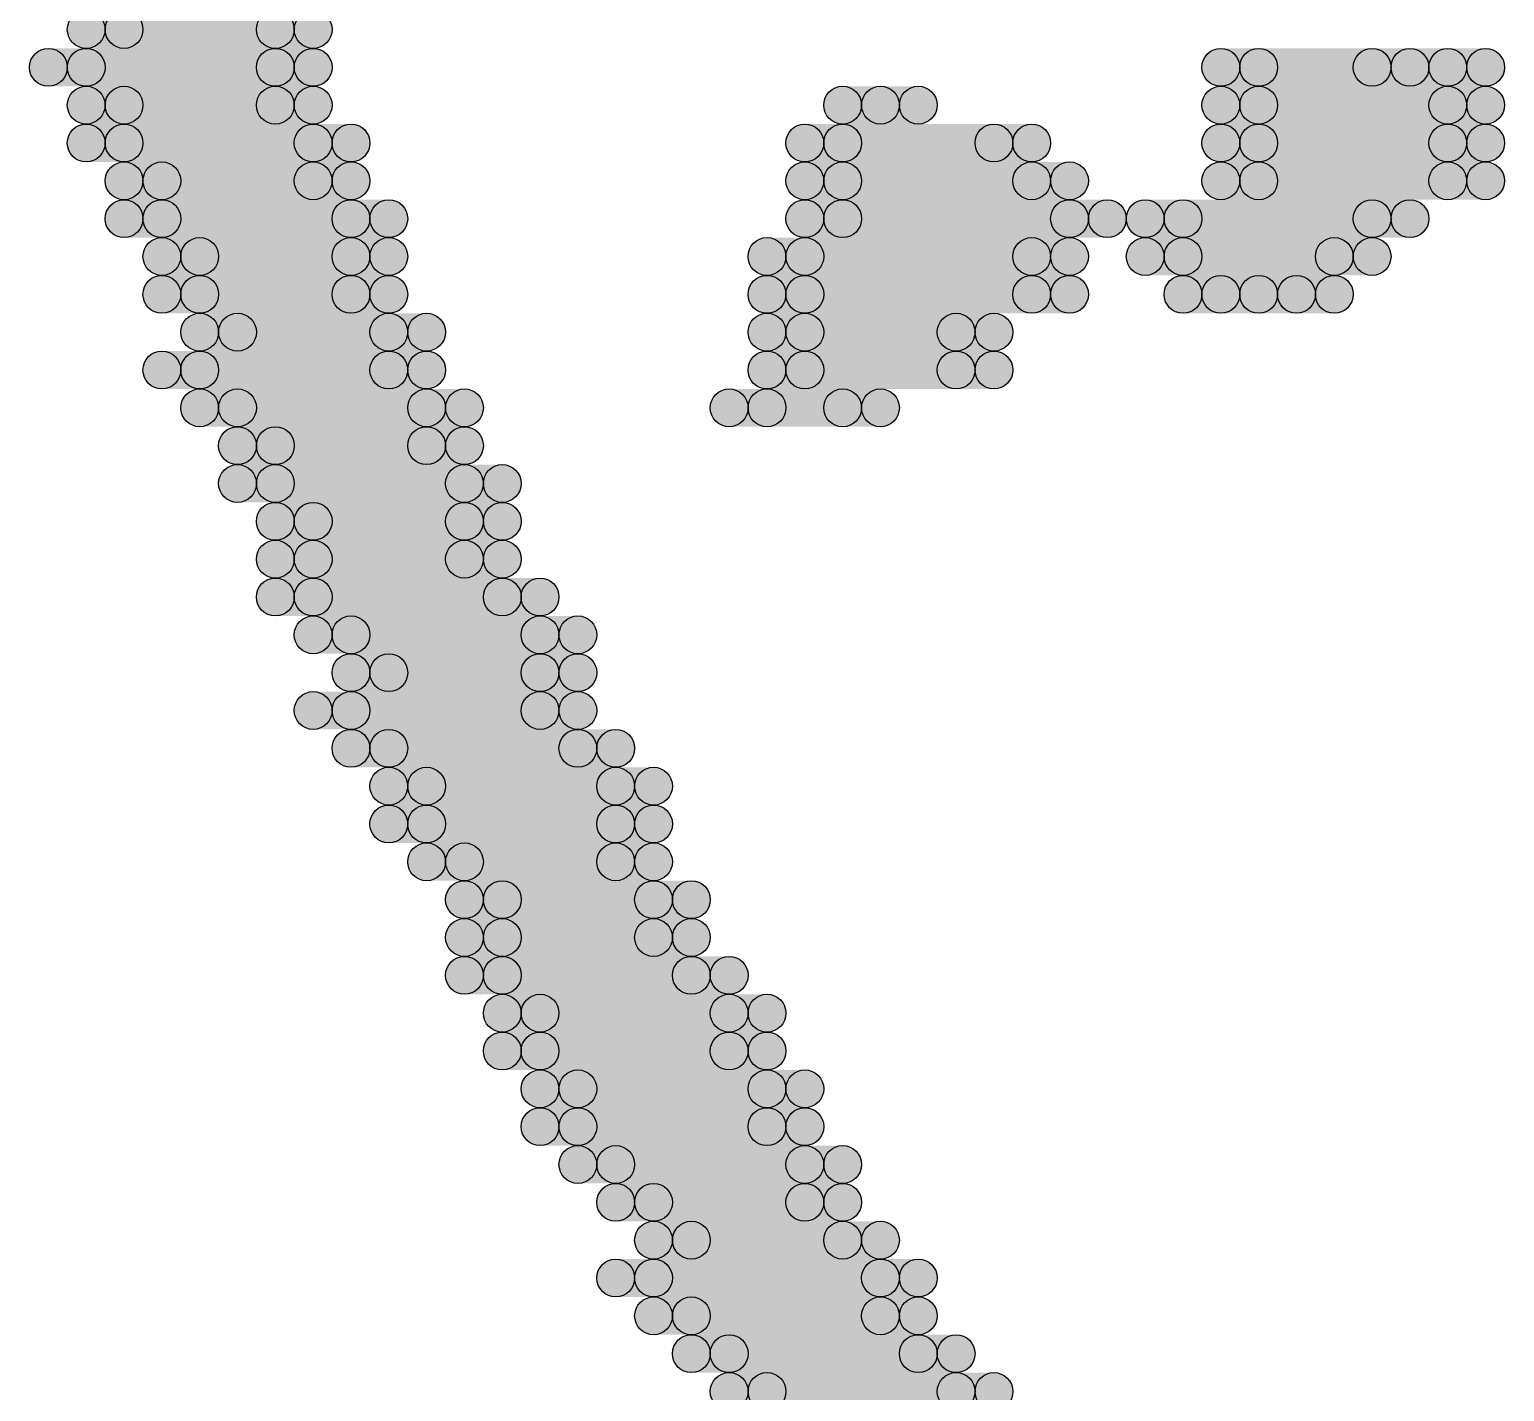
# Model space of a CAD drawing. Header units: millimetres. Extents: x 0 to 137, y 0 to 37.
# Drawn here: x 125.666 to 126.657, y 3.073 to 3.988 of the extents above; entities that cross this region are included whole.
import ezdxf

# ---------------------------------------------------------------- set-up
doc = ezdxf.new("R2010")
doc.units = ezdxf.units.MM
doc.layers.add('TopLayer', color=1, linetype='Continuous')
doc.layers.add('TopSolder', color=216, linetype='Continuous')

msp = doc.modelspace()

# ---------------------------------------------------------------- hatches: boundary and pattern name
at = {"layer": 'TopLayer'}
h = msp.add_hatch(color=1, dxfattribs=at)
edge = h.paths.add_edge_path()
edge.add_arc((125.73, 3.9878), 0.0127, 0, 360)
for points in [[(125.73, 3.9751), (125.73, 4.0005), (125.857, 4.0005), (125.857, 3.9751)], [(125.7046, 3.9497), (125.7046, 3.9751), (125.857, 3.9751), (125.857, 3.9497)], [(126.492, 3.9497), (126.492, 3.9751), (126.5936, 3.9751), (126.5936, 3.9497)], [(126.619, 3.9497), (126.619, 3.9751), (126.6444, 3.9751), (126.6444, 3.9497)], [(125.73, 3.9243), (125.73, 3.9497), (125.857, 3.9497), (125.857, 3.9243)], [(126.238, 3.9243), (126.238, 3.9497), (126.2634, 3.9497), (126.2634, 3.9243)], [(126.492, 3.9243), (126.492, 3.9497), (126.6444, 3.9497), (126.6444, 3.9243)], [(125.73, 3.8989), (125.73, 3.9243), (125.8824, 3.9243), (125.8824, 3.8989)], [(126.2126, 3.8989), (126.2126, 3.9243), (126.3396, 3.9243), (126.3396, 3.8989)], [(126.492, 3.8989), (126.492, 3.9243), (126.6444, 3.9243), (126.6444, 3.8989)], [(125.7554, 3.8735), (125.7554, 3.8989), (125.8824, 3.8989), (125.8824, 3.8735)], [(126.2126, 3.8735), (126.2126, 3.8989), (126.365, 3.8989), (126.365, 3.8735)], [(126.492, 3.8735), (126.492, 3.8989), (126.6444, 3.8989), (126.6444, 3.8735)], [(125.7554, 3.8481), (125.7554, 3.8735), (125.9078, 3.8735), (125.9078, 3.8481)], [(126.2126, 3.8481), (126.2126, 3.8735), (126.3904, 3.8735), (126.3904, 3.8481)], [(126.4412, 3.8481), (126.4412, 3.8735), (126.5936, 3.8735), (126.5936, 3.8481)], [(125.7808, 3.8227), (125.7808, 3.8481), (125.9078, 3.8481), (125.9078, 3.8227)], [(126.1872, 3.8227), (126.1872, 3.8481), (126.365, 3.8481), (126.365, 3.8227)], [(126.4412, 3.8227), (126.4412, 3.8481), (126.5682, 3.8481), (126.5682, 3.8227)], [(125.7808, 3.7973), (125.7808, 3.8227), (125.9078, 3.8227), (125.9078, 3.7973)], [(126.1872, 3.7973), (126.1872, 3.8227), (126.365, 3.8227), (126.365, 3.7973)], [(126.4666, 3.7973), (126.4666, 3.8227), (126.492, 3.8227), (126.492, 3.7973)], [(126.5174, 3.7973), (126.5174, 3.8227), (126.5428, 3.8227), (126.5428, 3.7973)], [(125.8062, 3.7719), (125.8062, 3.7973), (125.9332, 3.7973), (125.9332, 3.7719)], [(126.1872, 3.7719), (126.1872, 3.7973), (126.3142, 3.7973), (126.3142, 3.7719)], [(125.7808, 3.7465), (125.7808, 3.7719), (125.9332, 3.7719), (125.9332, 3.7465)], [(126.1872, 3.7465), (126.1872, 3.7719), (126.3142, 3.7719), (126.3142, 3.7465)], [(125.8062, 3.7211), (125.8062, 3.7465), (125.9586, 3.7465), (125.9586, 3.7211)], [(126.1618, 3.7211), (126.1618, 3.7465), (126.238, 3.7465), (126.238, 3.7211)], [(125.8316, 3.6957), (125.8316, 3.7211), (125.9586, 3.7211), (125.9586, 3.6957)], [(125.8316, 3.6703), (125.8316, 3.6957), (125.984, 3.6957), (125.984, 3.6703)], [(125.857, 3.6449), (125.857, 3.6703), (125.984, 3.6703), (125.984, 3.6449)], [(125.857, 3.6195), (125.857, 3.6449), (125.984, 3.6449), (125.984, 3.6195)], [(125.857, 3.5941), (125.857, 3.6195), (126.0094, 3.6195), (126.0094, 3.5941)], [(125.8824, 3.5687), (125.8824, 3.5941), (126.0348, 3.5941), (126.0348, 3.5687)], [(125.9078, 3.5433), (125.9078, 3.5687), (126.0348, 3.5687), (126.0348, 3.5433)], [(125.8824, 3.5179), (125.8824, 3.5433), (126.0348, 3.5433), (126.0348, 3.5179)], [(125.9078, 3.4925), (125.9078, 3.5179), (126.0602, 3.5179), (126.0602, 3.4925)], [(125.9332, 3.4671), (125.9332, 3.4925), (126.0856, 3.4925), (126.0856, 3.4671)], [(125.9332, 3.4417), (125.9332, 3.4671), (126.0856, 3.4671), (126.0856, 3.4417)], [(125.9586, 3.4163), (125.9586, 3.4417), (126.0856, 3.4417), (126.0856, 3.4163)], [(125.984, 3.3909), (125.984, 3.4163), (126.111, 3.4163), (126.111, 3.3909)], [(125.984, 3.3655), (125.984, 3.3909), (126.111, 3.3909), (126.111, 3.3655)], [(125.984, 3.3401), (125.984, 3.3655), (126.1364, 3.3655), (126.1364, 3.3401)], [(126.0094, 3.3147), (126.0094, 3.3401), (126.1618, 3.3401), (126.1618, 3.3147)], [(126.0094, 3.2893), (126.0094, 3.3147), (126.1618, 3.3147), (126.1618, 3.2893)], [(126.0348, 3.2639), (126.0348, 3.2893), (126.1872, 3.2893), (126.1872, 3.2639)], [(126.0348, 3.2385), (126.0348, 3.2639), (126.1872, 3.2639), (126.1872, 3.2385)], [(126.0602, 3.2131), (126.0602, 3.2385), (126.2126, 3.2385), (126.2126, 3.2131)], [(126.0856, 3.1877), (126.0856, 3.2131), (126.2126, 3.2131), (126.2126, 3.1877)], [(126.111, 3.1623), (126.111, 3.1877), (126.238, 3.1877), (126.238, 3.1623)], [(126.0856, 3.1369), (126.0856, 3.1623), (126.2634, 3.1623), (126.2634, 3.1369)], [(126.111, 3.1115), (126.111, 3.1369), (126.2634, 3.1369), (126.2634, 3.1115)], [(126.1364, 3.0861), (126.1364, 3.1115), (126.2888, 3.1115), (126.2888, 3.0861)], [(126.1618, 3.0607), (126.1618, 3.0861), (126.3142, 3.0861), (126.3142, 3.0607)]]:
    msp.add_hatch(color=1, dxfattribs=at).paths.add_polyline_path(points)
h = msp.add_hatch(color=1, dxfattribs=at)
edge = h.paths.add_edge_path()
edge.add_arc((125.857, 3.9878), 0.0127, 0, 360)
h = msp.add_hatch(color=1, dxfattribs=at)
edge = h.paths.add_edge_path()
edge.add_arc((125.7046, 3.9624), 0.0127, 0, 360)
h = msp.add_hatch(color=1, dxfattribs=at)
edge = h.paths.add_edge_path()
edge.add_arc((125.857, 3.9624), 0.0127, 0, 360)
h = msp.add_hatch(color=1, dxfattribs=at)
edge = h.paths.add_edge_path()
edge.add_arc((126.492, 3.9624), 0.0127, 0, 360)
h = msp.add_hatch(color=1, dxfattribs=at)
edge = h.paths.add_edge_path()
edge.add_arc((126.5936, 3.9624), 0.0127, 0, 360)
h = msp.add_hatch(color=1, dxfattribs=at)
edge = h.paths.add_edge_path()
edge.add_arc((126.619, 3.9624), 0.0127, 0, 360)
h = msp.add_hatch(color=1, dxfattribs=at)
edge = h.paths.add_edge_path()
edge.add_arc((126.6444, 3.9624), 0.0127, 0, 360)
h = msp.add_hatch(color=1, dxfattribs=at)
edge = h.paths.add_edge_path()
edge.add_arc((125.73, 3.937), 0.0127, 0, 360)
h = msp.add_hatch(color=1, dxfattribs=at)
edge = h.paths.add_edge_path()
edge.add_arc((125.857, 3.937), 0.0127, 0, 360)
h = msp.add_hatch(color=1, dxfattribs=at)
edge = h.paths.add_edge_path()
edge.add_arc((126.238, 3.937), 0.0127, 0, 360)
h = msp.add_hatch(color=1, dxfattribs=at)
edge = h.paths.add_edge_path()
edge.add_arc((126.2634, 3.937), 0.0127, 0, 360)
h = msp.add_hatch(color=1, dxfattribs=at)
edge = h.paths.add_edge_path()
edge.add_arc((126.492, 3.937), 0.0127, 0, 360)
h = msp.add_hatch(color=1, dxfattribs=at)
edge = h.paths.add_edge_path()
edge.add_arc((126.6444, 3.937), 0.0127, 0, 360)
h = msp.add_hatch(color=1, dxfattribs=at)
edge = h.paths.add_edge_path()
edge.add_arc((125.73, 3.9116), 0.0127, 0, 360)
h = msp.add_hatch(color=1, dxfattribs=at)
edge = h.paths.add_edge_path()
edge.add_arc((125.8824, 3.9116), 0.0127, 0, 360)
h = msp.add_hatch(color=1, dxfattribs=at)
edge = h.paths.add_edge_path()
edge.add_arc((126.2126, 3.9116), 0.0127, 0, 360)
h = msp.add_hatch(color=1, dxfattribs=at)
edge = h.paths.add_edge_path()
edge.add_arc((126.3396, 3.9116), 0.0127, 0, 360)
h = msp.add_hatch(color=1, dxfattribs=at)
edge = h.paths.add_edge_path()
edge.add_arc((126.492, 3.9116), 0.0127, 0, 360)
h = msp.add_hatch(color=1, dxfattribs=at)
edge = h.paths.add_edge_path()
edge.add_arc((126.6444, 3.9116), 0.0127, 0, 360)
h = msp.add_hatch(color=1, dxfattribs=at)
edge = h.paths.add_edge_path()
edge.add_arc((125.7554, 3.8862), 0.0127, 0, 360)
h = msp.add_hatch(color=1, dxfattribs=at)
edge = h.paths.add_edge_path()
edge.add_arc((125.8824, 3.8862), 0.0127, 0, 360)
h = msp.add_hatch(color=1, dxfattribs=at)
edge = h.paths.add_edge_path()
edge.add_arc((126.2126, 3.8862), 0.0127, 0, 360)
h = msp.add_hatch(color=1, dxfattribs=at)
edge = h.paths.add_edge_path()
edge.add_arc((126.365, 3.8862), 0.0127, 0, 360)
h = msp.add_hatch(color=1, dxfattribs=at)
edge = h.paths.add_edge_path()
edge.add_arc((126.492, 3.8862), 0.0127, 0, 360)
h = msp.add_hatch(color=1, dxfattribs=at)
edge = h.paths.add_edge_path()
edge.add_arc((126.6444, 3.8862), 0.0127, 0, 360)
h = msp.add_hatch(color=1, dxfattribs=at)
edge = h.paths.add_edge_path()
edge.add_arc((125.7554, 3.8608), 0.0127, 0, 360)
h = msp.add_hatch(color=1, dxfattribs=at)
edge = h.paths.add_edge_path()
edge.add_arc((125.9078, 3.8608), 0.0127, 0, 360)
h = msp.add_hatch(color=1, dxfattribs=at)
edge = h.paths.add_edge_path()
edge.add_arc((126.2126, 3.8608), 0.0127, 0, 360)
h = msp.add_hatch(color=1, dxfattribs=at)
edge = h.paths.add_edge_path()
edge.add_arc((126.3904, 3.8608), 0.0127, 0, 360)
h = msp.add_hatch(color=1, dxfattribs=at)
edge = h.paths.add_edge_path()
edge.add_arc((126.4412, 3.8608), 0.0127, 0, 360)
h = msp.add_hatch(color=1, dxfattribs=at)
edge = h.paths.add_edge_path()
edge.add_arc((126.5936, 3.8608), 0.0127, 0, 360)
h = msp.add_hatch(color=1, dxfattribs=at)
edge = h.paths.add_edge_path()
edge.add_arc((125.7808, 3.8354), 0.0127, 0, 360)
h = msp.add_hatch(color=1, dxfattribs=at)
edge = h.paths.add_edge_path()
edge.add_arc((125.9078, 3.8354), 0.0127, 0, 360)
h = msp.add_hatch(color=1, dxfattribs=at)
edge = h.paths.add_edge_path()
edge.add_arc((126.1872, 3.8354), 0.0127, 0, 360)
h = msp.add_hatch(color=1, dxfattribs=at)
edge = h.paths.add_edge_path()
edge.add_arc((126.365, 3.8354), 0.0127, 0, 360)
h = msp.add_hatch(color=1, dxfattribs=at)
edge = h.paths.add_edge_path()
edge.add_arc((126.4412, 3.8354), 0.0127, 0, 360)
h = msp.add_hatch(color=1, dxfattribs=at)
edge = h.paths.add_edge_path()
edge.add_arc((126.5682, 3.8354), 0.0127, 0, 360)
h = msp.add_hatch(color=1, dxfattribs=at)
edge = h.paths.add_edge_path()
edge.add_arc((125.7808, 3.81), 0.0127, 0, 360)
h = msp.add_hatch(color=1, dxfattribs=at)
edge = h.paths.add_edge_path()
edge.add_arc((125.9078, 3.81), 0.0127, 0, 360)
h = msp.add_hatch(color=1, dxfattribs=at)
edge = h.paths.add_edge_path()
edge.add_arc((126.1872, 3.81), 0.0127, 0, 360)
h = msp.add_hatch(color=1, dxfattribs=at)
edge = h.paths.add_edge_path()
edge.add_arc((126.365, 3.81), 0.0127, 0, 360)
h = msp.add_hatch(color=1, dxfattribs=at)
edge = h.paths.add_edge_path()
edge.add_arc((126.4666, 3.81), 0.0127, 0, 360)
h = msp.add_hatch(color=1, dxfattribs=at)
edge = h.paths.add_edge_path()
edge.add_arc((126.492, 3.81), 0.0127, 0, 360)
h = msp.add_hatch(color=1, dxfattribs=at)
edge = h.paths.add_edge_path()
edge.add_arc((126.5174, 3.81), 0.0127, 0, 360)
h = msp.add_hatch(color=1, dxfattribs=at)
edge = h.paths.add_edge_path()
edge.add_arc((126.5428, 3.81), 0.0127, 0, 360)
h = msp.add_hatch(color=1, dxfattribs=at)
edge = h.paths.add_edge_path()
edge.add_arc((125.8062, 3.7846), 0.0127, 0, 360)
h = msp.add_hatch(color=1, dxfattribs=at)
edge = h.paths.add_edge_path()
edge.add_arc((125.9332, 3.7846), 0.0127, 0, 360)
h = msp.add_hatch(color=1, dxfattribs=at)
edge = h.paths.add_edge_path()
edge.add_arc((126.1872, 3.7846), 0.0127, 0, 360)
h = msp.add_hatch(color=1, dxfattribs=at)
edge = h.paths.add_edge_path()
edge.add_arc((126.3142, 3.7846), 0.0127, 0, 360)
h = msp.add_hatch(color=1, dxfattribs=at)
edge = h.paths.add_edge_path()
edge.add_arc((125.7808, 3.7592), 0.0127, 0, 360)
h = msp.add_hatch(color=1, dxfattribs=at)
edge = h.paths.add_edge_path()
edge.add_arc((125.9332, 3.7592), 0.0127, 0, 360)
h = msp.add_hatch(color=1, dxfattribs=at)
edge = h.paths.add_edge_path()
edge.add_arc((126.1872, 3.7592), 0.0127, 0, 360)
h = msp.add_hatch(color=1, dxfattribs=at)
edge = h.paths.add_edge_path()
edge.add_arc((126.3142, 3.7592), 0.0127, 0, 360)
h = msp.add_hatch(color=1, dxfattribs=at)
edge = h.paths.add_edge_path()
edge.add_arc((125.8062, 3.7338), 0.0127, 0, 360)
h = msp.add_hatch(color=1, dxfattribs=at)
edge = h.paths.add_edge_path()
edge.add_arc((125.9586, 3.7338), 0.0127, 0, 360)
h = msp.add_hatch(color=1, dxfattribs=at)
edge = h.paths.add_edge_path()
edge.add_arc((126.1618, 3.7338), 0.0127, 0, 360)
h = msp.add_hatch(color=1, dxfattribs=at)
edge = h.paths.add_edge_path()
edge.add_arc((126.238, 3.7338), 0.0127, 0, 360)
h = msp.add_hatch(color=1, dxfattribs=at)
edge = h.paths.add_edge_path()
edge.add_arc((125.8316, 3.7084), 0.0127, 0, 360)
h = msp.add_hatch(color=1, dxfattribs=at)
edge = h.paths.add_edge_path()
edge.add_arc((125.9586, 3.7084), 0.0127, 0, 360)
h = msp.add_hatch(color=1, dxfattribs=at)
edge = h.paths.add_edge_path()
edge.add_arc((125.8316, 3.683), 0.0127, 0, 360)
h = msp.add_hatch(color=1, dxfattribs=at)
edge = h.paths.add_edge_path()
edge.add_arc((125.984, 3.683), 0.0127, 0, 360)
h = msp.add_hatch(color=1, dxfattribs=at)
edge = h.paths.add_edge_path()
edge.add_arc((125.857, 3.6576), 0.0127, 0, 360)
h = msp.add_hatch(color=1, dxfattribs=at)
edge = h.paths.add_edge_path()
edge.add_arc((125.984, 3.6576), 0.0127, 0, 360)
h = msp.add_hatch(color=1, dxfattribs=at)
edge = h.paths.add_edge_path()
edge.add_arc((125.857, 3.6322), 0.0127, 0, 360)
h = msp.add_hatch(color=1, dxfattribs=at)
edge = h.paths.add_edge_path()
edge.add_arc((125.984, 3.6322), 0.0127, 0, 360)
h = msp.add_hatch(color=1, dxfattribs=at)
edge = h.paths.add_edge_path()
edge.add_arc((125.857, 3.6068), 0.0127, 0, 360)
h = msp.add_hatch(color=1, dxfattribs=at)
edge = h.paths.add_edge_path()
edge.add_arc((126.0094, 3.6068), 0.0127, 0, 360)
h = msp.add_hatch(color=1, dxfattribs=at)
edge = h.paths.add_edge_path()
edge.add_arc((125.8824, 3.5814), 0.0127, 0, 360)
h = msp.add_hatch(color=1, dxfattribs=at)
edge = h.paths.add_edge_path()
edge.add_arc((126.0348, 3.5814), 0.0127, 0, 360)
h = msp.add_hatch(color=1, dxfattribs=at)
edge = h.paths.add_edge_path()
edge.add_arc((125.9078, 3.556), 0.0127, 0, 360)
h = msp.add_hatch(color=1, dxfattribs=at)
edge = h.paths.add_edge_path()
edge.add_arc((126.0348, 3.556), 0.0127, 0, 360)
h = msp.add_hatch(color=1, dxfattribs=at)
edge = h.paths.add_edge_path()
edge.add_arc((125.8824, 3.5306), 0.0127, 0, 360)
h = msp.add_hatch(color=1, dxfattribs=at)
edge = h.paths.add_edge_path()
edge.add_arc((126.0348, 3.5306), 0.0127, 0, 360)
h = msp.add_hatch(color=1, dxfattribs=at)
edge = h.paths.add_edge_path()
edge.add_arc((125.9078, 3.5052), 0.0127, 0, 360)
h = msp.add_hatch(color=1, dxfattribs=at)
edge = h.paths.add_edge_path()
edge.add_arc((126.0602, 3.5052), 0.0127, 0, 360)
h = msp.add_hatch(color=1, dxfattribs=at)
edge = h.paths.add_edge_path()
edge.add_arc((125.9332, 3.4798), 0.0127, 0, 360)
h = msp.add_hatch(color=1, dxfattribs=at)
edge = h.paths.add_edge_path()
edge.add_arc((126.0856, 3.4798), 0.0127, 0, 360)
h = msp.add_hatch(color=1, dxfattribs=at)
edge = h.paths.add_edge_path()
edge.add_arc((125.9332, 3.4544), 0.0127, 0, 360)
h = msp.add_hatch(color=1, dxfattribs=at)
edge = h.paths.add_edge_path()
edge.add_arc((126.0856, 3.4544), 0.0127, 0, 360)
h = msp.add_hatch(color=1, dxfattribs=at)
edge = h.paths.add_edge_path()
edge.add_arc((125.9586, 3.429), 0.0127, 0, 360)
h = msp.add_hatch(color=1, dxfattribs=at)
edge = h.paths.add_edge_path()
edge.add_arc((126.0856, 3.429), 0.0127, 0, 360)
h = msp.add_hatch(color=1, dxfattribs=at)
edge = h.paths.add_edge_path()
edge.add_arc((125.984, 3.4036), 0.0127, 0, 360)
h = msp.add_hatch(color=1, dxfattribs=at)
edge = h.paths.add_edge_path()
edge.add_arc((126.111, 3.4036), 0.0127, 0, 360)
h = msp.add_hatch(color=1, dxfattribs=at)
edge = h.paths.add_edge_path()
edge.add_arc((125.984, 3.3782), 0.0127, 0, 360)
h = msp.add_hatch(color=1, dxfattribs=at)
edge = h.paths.add_edge_path()
edge.add_arc((126.111, 3.3782), 0.0127, 0, 360)
h = msp.add_hatch(color=1, dxfattribs=at)
edge = h.paths.add_edge_path()
edge.add_arc((125.984, 3.3528), 0.0127, 0, 360)
h = msp.add_hatch(color=1, dxfattribs=at)
edge = h.paths.add_edge_path()
edge.add_arc((126.1364, 3.3528), 0.0127, 0, 360)
h = msp.add_hatch(color=1, dxfattribs=at)
edge = h.paths.add_edge_path()
edge.add_arc((126.0094, 3.3274), 0.0127, 0, 360)
h = msp.add_hatch(color=1, dxfattribs=at)
edge = h.paths.add_edge_path()
edge.add_arc((126.1618, 3.3274), 0.0127, 0, 360)
h = msp.add_hatch(color=1, dxfattribs=at)
edge = h.paths.add_edge_path()
edge.add_arc((126.0094, 3.302), 0.0127, 0, 360)
h = msp.add_hatch(color=1, dxfattribs=at)
edge = h.paths.add_edge_path()
edge.add_arc((126.1618, 3.302), 0.0127, 0, 360)
h = msp.add_hatch(color=1, dxfattribs=at)
edge = h.paths.add_edge_path()
edge.add_arc((126.0348, 3.2766), 0.0127, 0, 360)
h = msp.add_hatch(color=1, dxfattribs=at)
edge = h.paths.add_edge_path()
edge.add_arc((126.1872, 3.2766), 0.0127, 0, 360)
h = msp.add_hatch(color=1, dxfattribs=at)
edge = h.paths.add_edge_path()
edge.add_arc((126.0348, 3.2512), 0.0127, 0, 360)
h = msp.add_hatch(color=1, dxfattribs=at)
edge = h.paths.add_edge_path()
edge.add_arc((126.1872, 3.2512), 0.0127, 0, 360)
h = msp.add_hatch(color=1, dxfattribs=at)
edge = h.paths.add_edge_path()
edge.add_arc((126.0602, 3.2258), 0.0127, 0, 360)
h = msp.add_hatch(color=1, dxfattribs=at)
edge = h.paths.add_edge_path()
edge.add_arc((126.2126, 3.2258), 0.0127, 0, 360)
h = msp.add_hatch(color=1, dxfattribs=at)
edge = h.paths.add_edge_path()
edge.add_arc((126.0856, 3.2004), 0.0127, 0, 360)
h = msp.add_hatch(color=1, dxfattribs=at)
edge = h.paths.add_edge_path()
edge.add_arc((126.2126, 3.2004), 0.0127, 0, 360)
h = msp.add_hatch(color=1, dxfattribs=at)
edge = h.paths.add_edge_path()
edge.add_arc((126.111, 3.175), 0.0127, 0, 360)
h = msp.add_hatch(color=1, dxfattribs=at)
edge = h.paths.add_edge_path()
edge.add_arc((126.238, 3.175), 0.0127, 0, 360)
h = msp.add_hatch(color=1, dxfattribs=at)
edge = h.paths.add_edge_path()
edge.add_arc((126.0856, 3.1496), 0.0127, 0, 360)
h = msp.add_hatch(color=1, dxfattribs=at)
edge = h.paths.add_edge_path()
edge.add_arc((126.2634, 3.1496), 0.0127, 0, 360)
h = msp.add_hatch(color=1, dxfattribs=at)
edge = h.paths.add_edge_path()
edge.add_arc((126.111, 3.1242), 0.0127, 0, 360)
h = msp.add_hatch(color=1, dxfattribs=at)
edge = h.paths.add_edge_path()
edge.add_arc((126.2634, 3.1242), 0.0127, 0, 360)
h = msp.add_hatch(color=1, dxfattribs=at)
edge = h.paths.add_edge_path()
edge.add_arc((126.1364, 3.0988), 0.0127, 0, 360)
h = msp.add_hatch(color=1, dxfattribs=at)
edge = h.paths.add_edge_path()
edge.add_arc((126.2888, 3.0988), 0.0127, 0, 360)
h = msp.add_hatch(color=1, dxfattribs=at)
edge = h.paths.add_edge_path()
edge.add_arc((126.1618, 3.0734), 0.0127, 0, 360)
h = msp.add_hatch(color=1, dxfattribs=at)
edge = h.paths.add_edge_path()
edge.add_arc((126.3142, 3.0734), 0.0127, 0, 360)
at = {"layer": 'TopSolder'}
h = msp.add_hatch(color=216, dxfattribs=at)
edge = h.paths.add_edge_path()
edge.add_arc((125.7046, 3.9878), 0.0127, 0, 360)
for points in [[(125.7046, 3.9751), (125.7046, 4.0005), (125.8316, 4.0005), (125.8316, 3.9751)], [(125.6792, 3.9497), (125.6792, 3.9751), (125.8316, 3.9751), (125.8316, 3.9497)], [(126.4666, 3.9497), (126.4666, 3.9751), (126.5682, 3.9751), (126.5682, 3.9497)], [(126.5936, 3.9497), (126.5936, 3.9751), (126.619, 3.9751), (126.619, 3.9497)], [(125.7046, 3.9243), (125.7046, 3.9497), (125.8316, 3.9497), (125.8316, 3.9243)], [(126.2126, 3.9243), (126.2126, 3.9497), (126.238, 3.9497), (126.238, 3.9243)], [(126.4666, 3.9243), (126.4666, 3.9497), (126.619, 3.9497), (126.619, 3.9243)], [(125.7046, 3.8989), (125.7046, 3.9243), (125.857, 3.9243), (125.857, 3.8989)], [(126.1872, 3.8989), (126.1872, 3.9243), (126.3142, 3.9243), (126.3142, 3.8989)], [(126.4666, 3.8989), (126.4666, 3.9243), (126.619, 3.9243), (126.619, 3.8989)], [(125.73, 3.8735), (125.73, 3.8989), (125.857, 3.8989), (125.857, 3.8735)], [(126.1872, 3.8735), (126.1872, 3.8989), (126.3396, 3.8989), (126.3396, 3.8735)], [(126.4666, 3.8735), (126.4666, 3.8989), (126.619, 3.8989), (126.619, 3.8735)], [(125.73, 3.8481), (125.73, 3.8735), (125.8824, 3.8735), (125.8824, 3.8481)], [(126.1872, 3.8481), (126.1872, 3.8735), (126.365, 3.8735), (126.365, 3.8481)], [(126.4158, 3.8481), (126.4158, 3.8735), (126.5682, 3.8735), (126.5682, 3.8481)], [(125.7554, 3.8227), (125.7554, 3.8481), (125.8824, 3.8481), (125.8824, 3.8227)], [(126.1618, 3.8227), (126.1618, 3.8481), (126.3396, 3.8481), (126.3396, 3.8227)], [(126.4158, 3.8227), (126.4158, 3.8481), (126.5428, 3.8481), (126.5428, 3.8227)], [(125.7554, 3.7973), (125.7554, 3.8227), (125.8824, 3.8227), (125.8824, 3.7973)], [(126.1618, 3.7973), (126.1618, 3.8227), (126.3396, 3.8227), (126.3396, 3.7973)], [(126.4412, 3.7973), (126.4412, 3.8227), (126.4666, 3.8227), (126.4666, 3.7973)], [(126.492, 3.7973), (126.492, 3.8227), (126.5174, 3.8227), (126.5174, 3.7973)], [(125.7808, 3.7719), (125.7808, 3.7973), (125.9078, 3.7973), (125.9078, 3.7719)], [(126.1618, 3.7719), (126.1618, 3.7973), (126.2888, 3.7973), (126.2888, 3.7719)], [(125.7554, 3.7465), (125.7554, 3.7719), (125.9078, 3.7719), (125.9078, 3.7465)], [(126.1618, 3.7465), (126.1618, 3.7719), (126.2888, 3.7719), (126.2888, 3.7465)], [(125.7808, 3.7211), (125.7808, 3.7465), (125.9332, 3.7465), (125.9332, 3.7211)], [(126.1364, 3.7211), (126.1364, 3.7465), (126.2126, 3.7465), (126.2126, 3.7211)], [(125.8062, 3.6957), (125.8062, 3.7211), (125.9332, 3.7211), (125.9332, 3.6957)], [(125.8062, 3.6703), (125.8062, 3.6957), (125.9586, 3.6957), (125.9586, 3.6703)], [(125.8316, 3.6449), (125.8316, 3.6703), (125.9586, 3.6703), (125.9586, 3.6449)], [(125.8316, 3.6195), (125.8316, 3.6449), (125.9586, 3.6449), (125.9586, 3.6195)], [(125.8316, 3.5941), (125.8316, 3.6195), (125.984, 3.6195), (125.984, 3.5941)], [(125.857, 3.5687), (125.857, 3.5941), (126.0094, 3.5941), (126.0094, 3.5687)], [(125.8824, 3.5433), (125.8824, 3.5687), (126.0094, 3.5687), (126.0094, 3.5433)], [(125.857, 3.5179), (125.857, 3.5433), (126.0094, 3.5433), (126.0094, 3.5179)], [(125.8824, 3.4925), (125.8824, 3.5179), (126.0348, 3.5179), (126.0348, 3.4925)], [(125.9078, 3.4671), (125.9078, 3.4925), (126.0602, 3.4925), (126.0602, 3.4671)], [(125.9078, 3.4417), (125.9078, 3.4671), (126.0602, 3.4671), (126.0602, 3.4417)], [(125.9332, 3.4163), (125.9332, 3.4417), (126.0602, 3.4417), (126.0602, 3.4163)], [(125.9586, 3.3909), (125.9586, 3.4163), (126.0856, 3.4163), (126.0856, 3.3909)], [(125.9586, 3.3655), (125.9586, 3.3909), (126.0856, 3.3909), (126.0856, 3.3655)], [(125.9586, 3.3401), (125.9586, 3.3655), (126.111, 3.3655), (126.111, 3.3401)], [(125.984, 3.3147), (125.984, 3.3401), (126.1364, 3.3401), (126.1364, 3.3147)], [(125.984, 3.2893), (125.984, 3.3147), (126.1364, 3.3147), (126.1364, 3.2893)], [(126.0094, 3.2639), (126.0094, 3.2893), (126.1618, 3.2893), (126.1618, 3.2639)], [(126.0094, 3.2385), (126.0094, 3.2639), (126.1618, 3.2639), (126.1618, 3.2385)], [(126.0348, 3.2131), (126.0348, 3.2385), (126.1872, 3.2385), (126.1872, 3.2131)], [(126.0602, 3.1877), (126.0602, 3.2131), (126.1872, 3.2131), (126.1872, 3.1877)], [(126.0856, 3.1623), (126.0856, 3.1877), (126.2126, 3.1877), (126.2126, 3.1623)], [(126.0602, 3.1369), (126.0602, 3.1623), (126.238, 3.1623), (126.238, 3.1369)], [(126.0856, 3.1115), (126.0856, 3.1369), (126.238, 3.1369), (126.238, 3.1115)], [(126.111, 3.0861), (126.111, 3.1115), (126.2634, 3.1115), (126.2634, 3.0861)], [(126.1364, 3.0607), (126.1364, 3.0861), (126.2888, 3.0861), (126.2888, 3.0607)]]:
    msp.add_hatch(color=216, dxfattribs=at).paths.add_polyline_path(points)
h = msp.add_hatch(color=216, dxfattribs=at)
edge = h.paths.add_edge_path()
edge.add_arc((125.8316, 3.9878), 0.0127, 0, 360)
h = msp.add_hatch(color=216, dxfattribs=at)
edge = h.paths.add_edge_path()
edge.add_arc((125.6792, 3.9624), 0.0127, 0, 360)
h = msp.add_hatch(color=216, dxfattribs=at)
edge = h.paths.add_edge_path()
edge.add_arc((125.8316, 3.9624), 0.0127, 0, 360)
h = msp.add_hatch(color=216, dxfattribs=at)
edge = h.paths.add_edge_path()
edge.add_arc((126.4666, 3.9624), 0.0127, 0, 360)
h = msp.add_hatch(color=216, dxfattribs=at)
edge = h.paths.add_edge_path()
edge.add_arc((126.5682, 3.9624), 0.0127, 0, 360)
h = msp.add_hatch(color=216, dxfattribs=at)
edge = h.paths.add_edge_path()
edge.add_arc((126.5936, 3.9624), 0.0127, 0, 360)
h = msp.add_hatch(color=216, dxfattribs=at)
edge = h.paths.add_edge_path()
edge.add_arc((126.619, 3.9624), 0.0127, 0, 360)
h = msp.add_hatch(color=216, dxfattribs=at)
edge = h.paths.add_edge_path()
edge.add_arc((125.7046, 3.937), 0.0127, 0, 360)
h = msp.add_hatch(color=216, dxfattribs=at)
edge = h.paths.add_edge_path()
edge.add_arc((125.8316, 3.937), 0.0127, 0, 360)
h = msp.add_hatch(color=216, dxfattribs=at)
edge = h.paths.add_edge_path()
edge.add_arc((126.2126, 3.937), 0.0127, 0, 360)
h = msp.add_hatch(color=216, dxfattribs=at)
edge = h.paths.add_edge_path()
edge.add_arc((126.238, 3.937), 0.0127, 0, 360)
h = msp.add_hatch(color=216, dxfattribs=at)
edge = h.paths.add_edge_path()
edge.add_arc((126.4666, 3.937), 0.0127, 0, 360)
h = msp.add_hatch(color=216, dxfattribs=at)
edge = h.paths.add_edge_path()
edge.add_arc((126.619, 3.937), 0.0127, 0, 360)
h = msp.add_hatch(color=216, dxfattribs=at)
edge = h.paths.add_edge_path()
edge.add_arc((125.7046, 3.9116), 0.0127, 0, 360)
h = msp.add_hatch(color=216, dxfattribs=at)
edge = h.paths.add_edge_path()
edge.add_arc((125.857, 3.9116), 0.0127, 0, 360)
h = msp.add_hatch(color=216, dxfattribs=at)
edge = h.paths.add_edge_path()
edge.add_arc((126.1872, 3.9116), 0.0127, 0, 360)
h = msp.add_hatch(color=216, dxfattribs=at)
edge = h.paths.add_edge_path()
edge.add_arc((126.3142, 3.9116), 0.0127, 0, 360)
h = msp.add_hatch(color=216, dxfattribs=at)
edge = h.paths.add_edge_path()
edge.add_arc((126.4666, 3.9116), 0.0127, 0, 360)
h = msp.add_hatch(color=216, dxfattribs=at)
edge = h.paths.add_edge_path()
edge.add_arc((126.619, 3.9116), 0.0127, 0, 360)
h = msp.add_hatch(color=216, dxfattribs=at)
edge = h.paths.add_edge_path()
edge.add_arc((125.73, 3.8862), 0.0127, 0, 360)
h = msp.add_hatch(color=216, dxfattribs=at)
edge = h.paths.add_edge_path()
edge.add_arc((125.857, 3.8862), 0.0127, 0, 360)
h = msp.add_hatch(color=216, dxfattribs=at)
edge = h.paths.add_edge_path()
edge.add_arc((126.1872, 3.8862), 0.0127, 0, 360)
h = msp.add_hatch(color=216, dxfattribs=at)
edge = h.paths.add_edge_path()
edge.add_arc((126.3396, 3.8862), 0.0127, 0, 360)
h = msp.add_hatch(color=216, dxfattribs=at)
edge = h.paths.add_edge_path()
edge.add_arc((126.4666, 3.8862), 0.0127, 0, 360)
h = msp.add_hatch(color=216, dxfattribs=at)
edge = h.paths.add_edge_path()
edge.add_arc((126.619, 3.8862), 0.0127, 0, 360)
h = msp.add_hatch(color=216, dxfattribs=at)
edge = h.paths.add_edge_path()
edge.add_arc((125.73, 3.8608), 0.0127, 0, 360)
h = msp.add_hatch(color=216, dxfattribs=at)
edge = h.paths.add_edge_path()
edge.add_arc((125.8824, 3.8608), 0.0127, 0, 360)
h = msp.add_hatch(color=216, dxfattribs=at)
edge = h.paths.add_edge_path()
edge.add_arc((126.1872, 3.8608), 0.0127, 0, 360)
h = msp.add_hatch(color=216, dxfattribs=at)
edge = h.paths.add_edge_path()
edge.add_arc((126.365, 3.8608), 0.0127, 0, 360)
h = msp.add_hatch(color=216, dxfattribs=at)
edge = h.paths.add_edge_path()
edge.add_arc((126.4158, 3.8608), 0.0127, 0, 360)
h = msp.add_hatch(color=216, dxfattribs=at)
edge = h.paths.add_edge_path()
edge.add_arc((126.5682, 3.8608), 0.0127, 0, 360)
h = msp.add_hatch(color=216, dxfattribs=at)
edge = h.paths.add_edge_path()
edge.add_arc((125.7554, 3.8354), 0.0127, 0, 360)
h = msp.add_hatch(color=216, dxfattribs=at)
edge = h.paths.add_edge_path()
edge.add_arc((125.8824, 3.8354), 0.0127, 0, 360)
h = msp.add_hatch(color=216, dxfattribs=at)
edge = h.paths.add_edge_path()
edge.add_arc((126.1618, 3.8354), 0.0127, 0, 360)
h = msp.add_hatch(color=216, dxfattribs=at)
edge = h.paths.add_edge_path()
edge.add_arc((126.3396, 3.8354), 0.0127, 0, 360)
h = msp.add_hatch(color=216, dxfattribs=at)
edge = h.paths.add_edge_path()
edge.add_arc((126.4158, 3.8354), 0.0127, 0, 360)
h = msp.add_hatch(color=216, dxfattribs=at)
edge = h.paths.add_edge_path()
edge.add_arc((126.5428, 3.8354), 0.0127, 0, 360)
h = msp.add_hatch(color=216, dxfattribs=at)
edge = h.paths.add_edge_path()
edge.add_arc((125.7554, 3.81), 0.0127, 0, 360)
h = msp.add_hatch(color=216, dxfattribs=at)
edge = h.paths.add_edge_path()
edge.add_arc((125.8824, 3.81), 0.0127, 0, 360)
h = msp.add_hatch(color=216, dxfattribs=at)
edge = h.paths.add_edge_path()
edge.add_arc((126.1618, 3.81), 0.0127, 0, 360)
h = msp.add_hatch(color=216, dxfattribs=at)
edge = h.paths.add_edge_path()
edge.add_arc((126.3396, 3.81), 0.0127, 0, 360)
h = msp.add_hatch(color=216, dxfattribs=at)
edge = h.paths.add_edge_path()
edge.add_arc((126.4412, 3.81), 0.0127, 0, 360)
h = msp.add_hatch(color=216, dxfattribs=at)
edge = h.paths.add_edge_path()
edge.add_arc((126.4666, 3.81), 0.0127, 0, 360)
h = msp.add_hatch(color=216, dxfattribs=at)
edge = h.paths.add_edge_path()
edge.add_arc((126.492, 3.81), 0.0127, 0, 360)
h = msp.add_hatch(color=216, dxfattribs=at)
edge = h.paths.add_edge_path()
edge.add_arc((126.5174, 3.81), 0.0127, 0, 360)
h = msp.add_hatch(color=216, dxfattribs=at)
edge = h.paths.add_edge_path()
edge.add_arc((125.7808, 3.7846), 0.0127, 0, 360)
h = msp.add_hatch(color=216, dxfattribs=at)
edge = h.paths.add_edge_path()
edge.add_arc((125.9078, 3.7846), 0.0127, 0, 360)
h = msp.add_hatch(color=216, dxfattribs=at)
edge = h.paths.add_edge_path()
edge.add_arc((126.1618, 3.7846), 0.0127, 0, 360)
h = msp.add_hatch(color=216, dxfattribs=at)
edge = h.paths.add_edge_path()
edge.add_arc((126.2888, 3.7846), 0.0127, 0, 360)
h = msp.add_hatch(color=216, dxfattribs=at)
edge = h.paths.add_edge_path()
edge.add_arc((125.7554, 3.7592), 0.0127, 0, 360)
h = msp.add_hatch(color=216, dxfattribs=at)
edge = h.paths.add_edge_path()
edge.add_arc((125.9078, 3.7592), 0.0127, 0, 360)
h = msp.add_hatch(color=216, dxfattribs=at)
edge = h.paths.add_edge_path()
edge.add_arc((126.1618, 3.7592), 0.0127, 0, 360)
h = msp.add_hatch(color=216, dxfattribs=at)
edge = h.paths.add_edge_path()
edge.add_arc((126.2888, 3.7592), 0.0127, 0, 360)
h = msp.add_hatch(color=216, dxfattribs=at)
edge = h.paths.add_edge_path()
edge.add_arc((125.7808, 3.7338), 0.0127, 0, 360)
h = msp.add_hatch(color=216, dxfattribs=at)
edge = h.paths.add_edge_path()
edge.add_arc((125.9332, 3.7338), 0.0127, 0, 360)
h = msp.add_hatch(color=216, dxfattribs=at)
edge = h.paths.add_edge_path()
edge.add_arc((126.1364, 3.7338), 0.0127, 0, 360)
h = msp.add_hatch(color=216, dxfattribs=at)
edge = h.paths.add_edge_path()
edge.add_arc((126.2126, 3.7338), 0.0127, 0, 360)
h = msp.add_hatch(color=216, dxfattribs=at)
edge = h.paths.add_edge_path()
edge.add_arc((125.8062, 3.7084), 0.0127, 0, 360)
h = msp.add_hatch(color=216, dxfattribs=at)
edge = h.paths.add_edge_path()
edge.add_arc((125.9332, 3.7084), 0.0127, 0, 360)
h = msp.add_hatch(color=216, dxfattribs=at)
edge = h.paths.add_edge_path()
edge.add_arc((125.8062, 3.683), 0.0127, 0, 360)
h = msp.add_hatch(color=216, dxfattribs=at)
edge = h.paths.add_edge_path()
edge.add_arc((125.9586, 3.683), 0.0127, 0, 360)
h = msp.add_hatch(color=216, dxfattribs=at)
edge = h.paths.add_edge_path()
edge.add_arc((125.8316, 3.6576), 0.0127, 0, 360)
h = msp.add_hatch(color=216, dxfattribs=at)
edge = h.paths.add_edge_path()
edge.add_arc((125.9586, 3.6576), 0.0127, 0, 360)
h = msp.add_hatch(color=216, dxfattribs=at)
edge = h.paths.add_edge_path()
edge.add_arc((125.8316, 3.6322), 0.0127, 0, 360)
h = msp.add_hatch(color=216, dxfattribs=at)
edge = h.paths.add_edge_path()
edge.add_arc((125.9586, 3.6322), 0.0127, 0, 360)
h = msp.add_hatch(color=216, dxfattribs=at)
edge = h.paths.add_edge_path()
edge.add_arc((125.8316, 3.6068), 0.0127, 0, 360)
h = msp.add_hatch(color=216, dxfattribs=at)
edge = h.paths.add_edge_path()
edge.add_arc((125.984, 3.6068), 0.0127, 0, 360)
h = msp.add_hatch(color=216, dxfattribs=at)
edge = h.paths.add_edge_path()
edge.add_arc((125.857, 3.5814), 0.0127, 0, 360)
h = msp.add_hatch(color=216, dxfattribs=at)
edge = h.paths.add_edge_path()
edge.add_arc((126.0094, 3.5814), 0.0127, 0, 360)
h = msp.add_hatch(color=216, dxfattribs=at)
edge = h.paths.add_edge_path()
edge.add_arc((125.8824, 3.556), 0.0127, 0, 360)
h = msp.add_hatch(color=216, dxfattribs=at)
edge = h.paths.add_edge_path()
edge.add_arc((126.0094, 3.556), 0.0127, 0, 360)
h = msp.add_hatch(color=216, dxfattribs=at)
edge = h.paths.add_edge_path()
edge.add_arc((125.857, 3.5306), 0.0127, 0, 360)
h = msp.add_hatch(color=216, dxfattribs=at)
edge = h.paths.add_edge_path()
edge.add_arc((126.0094, 3.5306), 0.0127, 0, 360)
h = msp.add_hatch(color=216, dxfattribs=at)
edge = h.paths.add_edge_path()
edge.add_arc((125.8824, 3.5052), 0.0127, 0, 360)
h = msp.add_hatch(color=216, dxfattribs=at)
edge = h.paths.add_edge_path()
edge.add_arc((126.0348, 3.5052), 0.0127, 0, 360)
h = msp.add_hatch(color=216, dxfattribs=at)
edge = h.paths.add_edge_path()
edge.add_arc((125.9078, 3.4798), 0.0127, 0, 360)
h = msp.add_hatch(color=216, dxfattribs=at)
edge = h.paths.add_edge_path()
edge.add_arc((126.0602, 3.4798), 0.0127, 0, 360)
h = msp.add_hatch(color=216, dxfattribs=at)
edge = h.paths.add_edge_path()
edge.add_arc((125.9078, 3.4544), 0.0127, 0, 360)
h = msp.add_hatch(color=216, dxfattribs=at)
edge = h.paths.add_edge_path()
edge.add_arc((126.0602, 3.4544), 0.0127, 0, 360)
h = msp.add_hatch(color=216, dxfattribs=at)
edge = h.paths.add_edge_path()
edge.add_arc((125.9332, 3.429), 0.0127, 0, 360)
h = msp.add_hatch(color=216, dxfattribs=at)
edge = h.paths.add_edge_path()
edge.add_arc((126.0602, 3.429), 0.0127, 0, 360)
h = msp.add_hatch(color=216, dxfattribs=at)
edge = h.paths.add_edge_path()
edge.add_arc((125.9586, 3.4036), 0.0127, 0, 360)
h = msp.add_hatch(color=216, dxfattribs=at)
edge = h.paths.add_edge_path()
edge.add_arc((126.0856, 3.4036), 0.0127, 0, 360)
h = msp.add_hatch(color=216, dxfattribs=at)
edge = h.paths.add_edge_path()
edge.add_arc((125.9586, 3.3782), 0.0127, 0, 360)
h = msp.add_hatch(color=216, dxfattribs=at)
edge = h.paths.add_edge_path()
edge.add_arc((126.0856, 3.3782), 0.0127, 0, 360)
h = msp.add_hatch(color=216, dxfattribs=at)
edge = h.paths.add_edge_path()
edge.add_arc((125.9586, 3.3528), 0.0127, 0, 360)
h = msp.add_hatch(color=216, dxfattribs=at)
edge = h.paths.add_edge_path()
edge.add_arc((126.111, 3.3528), 0.0127, 0, 360)
h = msp.add_hatch(color=216, dxfattribs=at)
edge = h.paths.add_edge_path()
edge.add_arc((125.984, 3.3274), 0.0127, 0, 360)
h = msp.add_hatch(color=216, dxfattribs=at)
edge = h.paths.add_edge_path()
edge.add_arc((126.1364, 3.3274), 0.0127, 0, 360)
h = msp.add_hatch(color=216, dxfattribs=at)
edge = h.paths.add_edge_path()
edge.add_arc((125.984, 3.302), 0.0127, 0, 360)
h = msp.add_hatch(color=216, dxfattribs=at)
edge = h.paths.add_edge_path()
edge.add_arc((126.1364, 3.302), 0.0127, 0, 360)
h = msp.add_hatch(color=216, dxfattribs=at)
edge = h.paths.add_edge_path()
edge.add_arc((126.0094, 3.2766), 0.0127, 0, 360)
h = msp.add_hatch(color=216, dxfattribs=at)
edge = h.paths.add_edge_path()
edge.add_arc((126.1618, 3.2766), 0.0127, 0, 360)
h = msp.add_hatch(color=216, dxfattribs=at)
edge = h.paths.add_edge_path()
edge.add_arc((126.0094, 3.2512), 0.0127, 0, 360)
h = msp.add_hatch(color=216, dxfattribs=at)
edge = h.paths.add_edge_path()
edge.add_arc((126.1618, 3.2512), 0.0127, 0, 360)
h = msp.add_hatch(color=216, dxfattribs=at)
edge = h.paths.add_edge_path()
edge.add_arc((126.0348, 3.2258), 0.0127, 0, 360)
h = msp.add_hatch(color=216, dxfattribs=at)
edge = h.paths.add_edge_path()
edge.add_arc((126.1872, 3.2258), 0.0127, 0, 360)
h = msp.add_hatch(color=216, dxfattribs=at)
edge = h.paths.add_edge_path()
edge.add_arc((126.0602, 3.2004), 0.0127, 0, 360)
h = msp.add_hatch(color=216, dxfattribs=at)
edge = h.paths.add_edge_path()
edge.add_arc((126.1872, 3.2004), 0.0127, 0, 360)
h = msp.add_hatch(color=216, dxfattribs=at)
edge = h.paths.add_edge_path()
edge.add_arc((126.0856, 3.175), 0.0127, 0, 360)
h = msp.add_hatch(color=216, dxfattribs=at)
edge = h.paths.add_edge_path()
edge.add_arc((126.2126, 3.175), 0.0127, 0, 360)
h = msp.add_hatch(color=216, dxfattribs=at)
edge = h.paths.add_edge_path()
edge.add_arc((126.0602, 3.1496), 0.0127, 0, 360)
h = msp.add_hatch(color=216, dxfattribs=at)
edge = h.paths.add_edge_path()
edge.add_arc((126.238, 3.1496), 0.0127, 0, 360)
h = msp.add_hatch(color=216, dxfattribs=at)
edge = h.paths.add_edge_path()
edge.add_arc((126.0856, 3.1242), 0.0127, 0, 360)
h = msp.add_hatch(color=216, dxfattribs=at)
edge = h.paths.add_edge_path()
edge.add_arc((126.238, 3.1242), 0.0127, 0, 360)
h = msp.add_hatch(color=216, dxfattribs=at)
edge = h.paths.add_edge_path()
edge.add_arc((126.111, 3.0988), 0.0127, 0, 360)
h = msp.add_hatch(color=216, dxfattribs=at)
edge = h.paths.add_edge_path()
edge.add_arc((126.2634, 3.0988), 0.0127, 0, 360)
h = msp.add_hatch(color=216, dxfattribs=at)
edge = h.paths.add_edge_path()
edge.add_arc((126.1364, 3.0734), 0.0127, 0, 360)
h = msp.add_hatch(color=216, dxfattribs=at)
edge = h.paths.add_edge_path()
edge.add_arc((126.2888, 3.0734), 0.0127, 0, 360)

# ---------------------------------------------------------------- linework, layer by layer
at = {"layer": 'TopLayer'}
for centre in [(125.73, 3.9878), (125.857, 3.9878), (125.7046, 3.9624), (125.857, 3.9624), (126.492, 3.9624), (126.5936, 3.9624), (126.619, 3.9624), (126.6444, 3.9624), (125.73, 3.937), (125.857, 3.937), (126.238, 3.937), (126.2634, 3.937), (126.492, 3.937), (126.6444, 3.937), (125.73, 3.9116), (125.8824, 3.9116), (126.2126, 3.9116), (126.3396, 3.9116), (126.492, 3.9116), (126.6444, 3.9116), (125.7554, 3.8862), (125.8824, 3.8862), (126.2126, 3.8862), (126.365, 3.8862), (126.492, 3.8862), (126.6444, 3.8862), (125.7554, 3.8608), (125.9078, 3.8608), (126.2126, 3.8608), (126.3904, 3.8608), (126.4412, 3.8608), (126.5936, 3.8608), (125.7808, 3.8354), (125.9078, 3.8354), (126.1872, 3.8354), (126.365, 3.8354), (126.4412, 3.8354), (126.5682, 3.8354), (125.7808, 3.81), (125.9078, 3.81), (126.1872, 3.81), (126.365, 3.81), (126.4666, 3.81), (126.492, 3.81), (126.5174, 3.81), (126.5428, 3.81), (125.8062, 3.7846), (125.9332, 3.7846), (126.1872, 3.7846), (126.3142, 3.7846), (125.7808, 3.7592), (125.9332, 3.7592), (126.1872, 3.7592), (126.3142, 3.7592), (125.8062, 3.7338), (125.9586, 3.7338), (126.1618, 3.7338), (126.238, 3.7338), (125.8316, 3.7084), (125.9586, 3.7084), (125.8316, 3.683), (125.984, 3.683), (125.857, 3.6576), (125.984, 3.6576), (125.857, 3.6322), (125.984, 3.6322), (125.857, 3.6068), (126.0094, 3.6068), (125.8824, 3.5814), (126.0348, 3.5814), (125.9078, 3.556), (126.0348, 3.556), (125.8824, 3.5306), (126.0348, 3.5306), (125.9078, 3.5052), (126.0602, 3.5052), (125.9332, 3.4798), (126.0856, 3.4798), (125.9332, 3.4544), (126.0856, 3.4544), (125.9586, 3.429), (126.0856, 3.429), (125.984, 3.4036), (126.111, 3.4036), (125.984, 3.3782), (126.111, 3.3782), (125.984, 3.3528), (126.1364, 3.3528), (126.0094, 3.3274), (126.1618, 3.3274), (126.0094, 3.302), (126.1618, 3.302), (126.0348, 3.2766), (126.1872, 3.2766), (126.0348, 3.2512), (126.1872, 3.2512), (126.0602, 3.2258), (126.2126, 3.2258), (126.0856, 3.2004), (126.2126, 3.2004), (126.111, 3.175), (126.238, 3.175), (126.0856, 3.1496), (126.2634, 3.1496), (126.111, 3.1242), (126.2634, 3.1242), (126.1364, 3.0988), (126.2888, 3.0988), (126.1618, 3.0734), (126.3142, 3.0734)]:
    msp.add_circle(centre, 0.0127, dxfattribs=at)
at = {"layer": 'TopSolder'}
for centre in [(125.7046, 3.9878), (125.8316, 3.9878), (125.6792, 3.9624), (125.8316, 3.9624), (126.4666, 3.9624), (126.5682, 3.9624), (126.5936, 3.9624), (126.619, 3.9624), (125.7046, 3.937), (125.8316, 3.937), (126.2126, 3.937), (126.238, 3.937), (126.4666, 3.937), (126.619, 3.937), (125.7046, 3.9116), (125.857, 3.9116), (126.1872, 3.9116), (126.3142, 3.9116), (126.4666, 3.9116), (126.619, 3.9116), (125.73, 3.8862), (125.857, 3.8862), (126.1872, 3.8862), (126.3396, 3.8862), (126.4666, 3.8862), (126.619, 3.8862), (125.73, 3.8608), (125.8824, 3.8608), (126.1872, 3.8608), (126.365, 3.8608), (126.4158, 3.8608), (126.5682, 3.8608), (125.7554, 3.8354), (125.8824, 3.8354), (126.1618, 3.8354), (126.3396, 3.8354), (126.4158, 3.8354), (126.5428, 3.8354), (125.7554, 3.81), (125.8824, 3.81), (126.1618, 3.81), (126.3396, 3.81), (126.4412, 3.81), (126.4666, 3.81), (126.492, 3.81), (126.5174, 3.81), (125.7808, 3.7846), (125.9078, 3.7846), (126.1618, 3.7846), (126.2888, 3.7846), (125.7554, 3.7592), (125.9078, 3.7592), (126.1618, 3.7592), (126.2888, 3.7592), (125.7808, 3.7338), (125.9332, 3.7338), (126.1364, 3.7338), (126.2126, 3.7338), (125.8062, 3.7084), (125.9332, 3.7084), (125.8062, 3.683), (125.9586, 3.683), (125.8316, 3.6576), (125.9586, 3.6576), (125.8316, 3.6322), (125.9586, 3.6322), (125.8316, 3.6068), (125.984, 3.6068), (125.857, 3.5814), (126.0094, 3.5814), (125.8824, 3.556), (126.0094, 3.556), (125.857, 3.5306), (126.0094, 3.5306), (125.8824, 3.5052), (126.0348, 3.5052), (125.9078, 3.4798), (126.0602, 3.4798), (125.9078, 3.4544), (126.0602, 3.4544), (125.9332, 3.429), (126.0602, 3.429), (125.9586, 3.4036), (126.0856, 3.4036), (125.9586, 3.3782), (126.0856, 3.3782), (125.9586, 3.3528), (126.111, 3.3528), (125.984, 3.3274), (126.1364, 3.3274), (125.984, 3.302), (126.1364, 3.302), (126.0094, 3.2766), (126.1618, 3.2766), (126.0094, 3.2512), (126.1618, 3.2512), (126.0348, 3.2258), (126.1872, 3.2258), (126.0602, 3.2004), (126.1872, 3.2004), (126.0856, 3.175), (126.2126, 3.175), (126.0602, 3.1496), (126.238, 3.1496), (126.0856, 3.1242), (126.238, 3.1242), (126.111, 3.0988), (126.2634, 3.0988), (126.1364, 3.0734), (126.2888, 3.0734)]:
    msp.add_circle(centre, 0.0127, dxfattribs=at)

doc.saveas('drawing.dxf')
